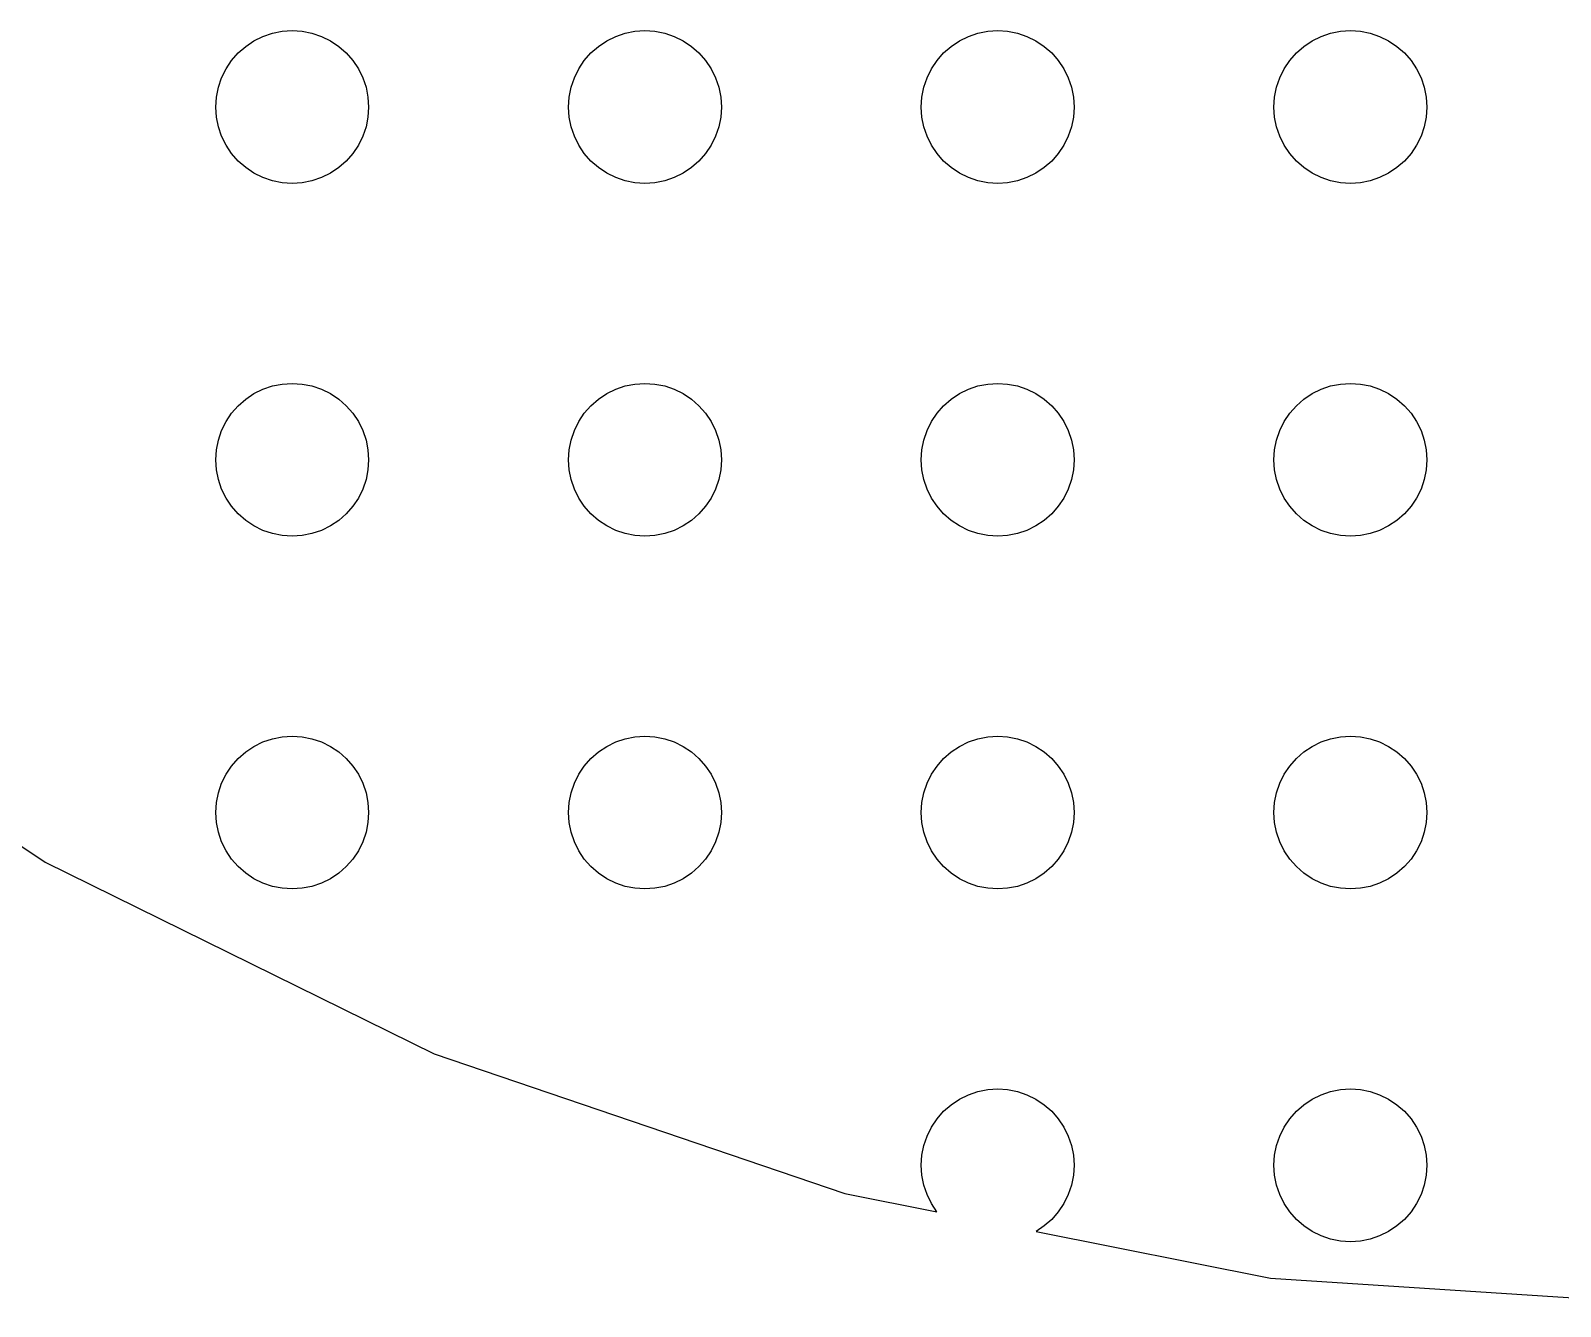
# Model space of a CAD drawing. Header units: metres. Extents: x -141 to 141, y -141 to 141.
# Drawn here: x -71.1 to -6.1, y -141 to -86.8 of the extents above; entities that cross this region are included whole.
import ezdxf

# ---------------------------------------------------------------- set-up
doc = ezdxf.new("R2010")
doc.units = ezdxf.units.M

msp = doc.modelspace()

# ---------------------------------------------------------------- linework, layer by layer
for p, q in [((-61.625, -87.1854), (-61.2437, -86.9974)), ((-61.2437, -86.9974), (-60.8412, -86.8607)), ((-60.8412, -86.8607), (-60.4242, -86.7778)), ((-60.4242, -86.7778), (-60, -86.75)), ((-60, -86.75), (-59.5758, -86.7778)), ((-59.5758, -86.7778), (-59.1588, -86.8607)), ((-59.1588, -86.8607), (-58.7563, -86.9974)), ((-58.7563, -86.9974), (-58.375, -87.1854)), ((-46.625, -87.1854), (-46.2437, -86.9974)), ((-46.2437, -86.9974), (-45.8412, -86.8607)), ((-45.8412, -86.8607), (-45.4242, -86.7778)), ((-45.4242, -86.7778), (-45, -86.75)), ((-45, -86.75), (-44.5758, -86.7778)), ((-44.5758, -86.7778), (-44.1588, -86.8607)), ((-44.1588, -86.8607), (-43.7563, -86.9974)), ((-43.7563, -86.9974), (-43.375, -87.1854)), ((-31.625, -87.1854), (-31.2437, -86.9974)), ((-31.2437, -86.9974), (-30.8412, -86.8607)), ((-30.8412, -86.8607), (-30.4242, -86.7778)), ((-30.4242, -86.7778), (-30, -86.75)), ((-30, -86.75), (-29.5758, -86.7778)), ((-29.5758, -86.7778), (-29.1588, -86.8607)), ((-29.1588, -86.8607), (-28.7563, -86.9974)), ((-28.7563, -86.9974), (-28.375, -87.1854)), ((-16.625, -87.1854), (-16.2437, -86.9974)), ((-16.2437, -86.9974), (-15.8412, -86.8607)), ((-15.8412, -86.8607), (-15.4242, -86.7778)), ((-15.4242, -86.7778), (-15, -86.75)), ((-15, -86.75), (-14.5758, -86.7778)), ((-14.5758, -86.7778), (-14.1588, -86.8607)), ((-14.1588, -86.8607), (-13.7563, -86.9974)), ((-13.7563, -86.9974), (-13.375, -87.1854)), ((-62.5784, -88.0215), (-62.2981, -87.7019)), ((-62.2981, -87.7019), (-61.9785, -87.4216)), ((-61.9785, -87.4216), (-61.625, -87.1854)), ((-58.375, -87.1854), (-58.0215, -87.4216)), ((-58.0215, -87.4216), (-57.7019, -87.7019)), ((-57.7019, -87.7019), (-57.4216, -88.0215)), ((-47.5784, -88.0215), (-47.2981, -87.7019)), ((-47.2981, -87.7019), (-46.9785, -87.4216)), ((-46.9785, -87.4216), (-46.625, -87.1854)), ((-43.375, -87.1854), (-43.0215, -87.4216)), ((-43.0215, -87.4216), (-42.7019, -87.7019)), ((-42.7019, -87.7019), (-42.4216, -88.0215)), ((-32.5784, -88.0215), (-32.2981, -87.7019)), ((-32.2981, -87.7019), (-31.9785, -87.4216)), ((-31.9785, -87.4216), (-31.625, -87.1854)), ((-28.375, -87.1854), (-28.0215, -87.4216)), ((-28.0215, -87.4216), (-27.7019, -87.7019)), ((-27.7019, -87.7019), (-27.4216, -88.0215)), ((-17.5784, -88.0215), (-17.2981, -87.7019)), ((-17.2981, -87.7019), (-16.9785, -87.4216)), ((-16.9785, -87.4216), (-16.625, -87.1854)), ((-13.375, -87.1854), (-13.0215, -87.4216)), ((-13.0215, -87.4216), (-12.7019, -87.7019)), ((-12.7019, -87.7019), (-12.4216, -88.0215)), ((-63.0026, -88.7563), (-62.8146, -88.375)), ((-62.8146, -88.375), (-62.5784, -88.0215)), ((-57.4216, -88.0215), (-57.1854, -88.375)), ((-57.1854, -88.375), (-56.9974, -88.7563)), ((-48.0026, -88.7563), (-47.8146, -88.375)), ((-47.8146, -88.375), (-47.5784, -88.0215)), ((-42.4216, -88.0215), (-42.1854, -88.375)), ((-42.1854, -88.375), (-41.9974, -88.7563)), ((-33.0026, -88.7563), (-32.8146, -88.375)), ((-32.8146, -88.375), (-32.5784, -88.0215)), ((-27.4216, -88.0215), (-27.1854, -88.375)), ((-27.1854, -88.375), (-26.9974, -88.7563)), ((-18.0026, -88.7563), (-17.8146, -88.375)), ((-17.8146, -88.375), (-17.5784, -88.0215)), ((-12.4216, -88.0215), (-12.1854, -88.375)), ((-12.1854, -88.375), (-11.9974, -88.7563)), ((-63.1393, -89.1588), (-63.0026, -88.7563)), ((-56.9974, -88.7563), (-56.8607, -89.1588)), ((-48.1393, -89.1588), (-48.0026, -88.7563)), ((-41.9974, -88.7563), (-41.8607, -89.1588)), ((-33.1393, -89.1588), (-33.0026, -88.7563)), ((-26.9974, -88.7563), (-26.8607, -89.1588)), ((-18.1393, -89.1588), (-18.0026, -88.7563)), ((-11.9974, -88.7563), (-11.8607, -89.1588)), ((-63.25, -90), (-63.2222, -89.5758)), ((-63.2222, -89.5758), (-63.1393, -89.1588)), ((-56.8607, -89.1588), (-56.7778, -89.5758)), ((-56.7778, -89.5758), (-56.75, -90)), ((-48.25, -90), (-48.2222, -89.5758)), ((-48.2222, -89.5758), (-48.1393, -89.1588)), ((-41.8607, -89.1588), (-41.7778, -89.5758)), ((-41.7778, -89.5758), (-41.75, -90)), ((-33.25, -90), (-33.2222, -89.5758)), ((-33.2222, -89.5758), (-33.1393, -89.1588)), ((-26.8607, -89.1588), (-26.7778, -89.5758)), ((-26.7778, -89.5758), (-26.75, -90)), ((-18.25, -90), (-18.2222, -89.5758)), ((-18.2222, -89.5758), (-18.1393, -89.1588)), ((-11.8607, -89.1588), (-11.7778, -89.5758)), ((-11.7778, -89.5758), (-11.75, -90)), ((-63.2222, -90.4242), (-63.25, -90)), ((-63.1393, -90.8412), (-63.2222, -90.4242)), ((-56.7778, -90.4242), (-56.8607, -90.8412)), ((-56.75, -90), (-56.7778, -90.4242)), ((-48.2222, -90.4242), (-48.25, -90)), ((-48.1393, -90.8412), (-48.2222, -90.4242)), ((-41.7778, -90.4242), (-41.8607, -90.8412)), ((-41.75, -90), (-41.7778, -90.4242)), ((-33.2222, -90.4242), (-33.25, -90)), ((-33.1393, -90.8412), (-33.2222, -90.4242)), ((-26.7778, -90.4242), (-26.8607, -90.8412)), ((-26.75, -90), (-26.7778, -90.4242)), ((-18.2222, -90.4242), (-18.25, -90)), ((-18.1393, -90.8412), (-18.2222, -90.4242)), ((-11.7778, -90.4242), (-11.8607, -90.8412)), ((-11.75, -90), (-11.7778, -90.4242)), ((-63.0026, -91.2437), (-63.1393, -90.8412)), ((-56.8607, -90.8412), (-56.9974, -91.2437)), ((-48.0026, -91.2437), (-48.1393, -90.8412)), ((-41.8607, -90.8412), (-41.9974, -91.2437)), ((-33.0026, -91.2437), (-33.1393, -90.8412)), ((-26.8607, -90.8412), (-26.9974, -91.2437)), ((-18.0026, -91.2437), (-18.1393, -90.8412)), ((-11.8607, -90.8412), (-11.9974, -91.2437)), ((-62.8146, -91.625), (-63.0026, -91.2437)), ((-62.5784, -91.9785), (-62.8146, -91.625)), ((-57.1854, -91.625), (-57.4216, -91.9785)), ((-56.9974, -91.2437), (-57.1854, -91.625)), ((-47.8146, -91.625), (-48.0026, -91.2437)), ((-47.5784, -91.9785), (-47.8146, -91.625)), ((-42.1854, -91.625), (-42.4216, -91.9785)), ((-41.9974, -91.2437), (-42.1854, -91.625)), ((-32.8146, -91.625), (-33.0026, -91.2437)), ((-32.5784, -91.9785), (-32.8146, -91.625)), ((-27.1854, -91.625), (-27.4216, -91.9785)), ((-26.9974, -91.2437), (-27.1854, -91.625)), ((-17.8146, -91.625), (-18.0026, -91.2437)), ((-17.5784, -91.9785), (-17.8146, -91.625)), ((-12.1854, -91.625), (-12.4216, -91.9785)), ((-11.9974, -91.2437), (-12.1854, -91.625)), ((-62.2981, -92.2981), (-62.5784, -91.9785)), ((-61.9785, -92.5784), (-62.2981, -92.2981)), ((-57.7019, -92.2981), (-58.0215, -92.5784)), ((-57.4216, -91.9785), (-57.7019, -92.2981)), ((-47.2981, -92.2981), (-47.5784, -91.9785)), ((-46.9785, -92.5784), (-47.2981, -92.2981)), ((-42.7019, -92.2981), (-43.0215, -92.5784)), ((-42.4216, -91.9785), (-42.7019, -92.2981)), ((-32.2981, -92.2981), (-32.5784, -91.9785)), ((-31.9785, -92.5784), (-32.2981, -92.2981)), ((-27.7019, -92.2981), (-28.0215, -92.5784)), ((-27.4216, -91.9785), (-27.7019, -92.2981)), ((-17.2981, -92.2981), (-17.5784, -91.9785)), ((-16.9785, -92.5784), (-17.2981, -92.2981)), ((-12.7019, -92.2981), (-13.0215, -92.5784)), ((-12.4216, -91.9785), (-12.7019, -92.2981)), ((-61.625, -92.8146), (-61.9785, -92.5784)), ((-61.2437, -93.0026), (-61.625, -92.8146)), ((-60.8412, -93.1393), (-61.2437, -93.0026)), ((-58.7563, -93.0026), (-59.1588, -93.1393)), ((-58.375, -92.8146), (-58.7563, -93.0026)), ((-58.0215, -92.5784), (-58.375, -92.8146)), ((-46.625, -92.8146), (-46.9785, -92.5784)), ((-46.2437, -93.0026), (-46.625, -92.8146)), ((-45.8412, -93.1393), (-46.2437, -93.0026)), ((-43.7563, -93.0026), (-44.1588, -93.1393)), ((-43.375, -92.8146), (-43.7563, -93.0026)), ((-43.0215, -92.5784), (-43.375, -92.8146)), ((-31.625, -92.8146), (-31.9785, -92.5784)), ((-31.2437, -93.0026), (-31.625, -92.8146)), ((-30.8412, -93.1393), (-31.2437, -93.0026)), ((-28.7563, -93.0026), (-29.1588, -93.1393)), ((-28.375, -92.8146), (-28.7563, -93.0026)), ((-28.0215, -92.5784), (-28.375, -92.8146)), ((-16.625, -92.8146), (-16.9785, -92.5784)), ((-16.2437, -93.0026), (-16.625, -92.8146)), ((-15.8412, -93.1393), (-16.2437, -93.0026)), ((-13.7563, -93.0026), (-14.1588, -93.1393)), ((-13.375, -92.8146), (-13.7563, -93.0026)), ((-13.0215, -92.5784), (-13.375, -92.8146)), ((-60.4242, -93.2222), (-60.8412, -93.1393)), ((-60, -93.25), (-60.4242, -93.2222)), ((-59.5758, -93.2222), (-60, -93.25)), ((-59.1588, -93.1393), (-59.5758, -93.2222)), ((-45.4242, -93.2222), (-45.8412, -93.1393)), ((-45, -93.25), (-45.4242, -93.2222)), ((-44.5758, -93.2222), (-45, -93.25)), ((-44.1588, -93.1393), (-44.5758, -93.2222)), ((-30.4242, -93.2222), (-30.8412, -93.1393)), ((-30, -93.25), (-30.4242, -93.2222)), ((-29.5758, -93.2222), (-30, -93.25)), ((-29.1588, -93.1393), (-29.5758, -93.2222)), ((-15.4242, -93.2222), (-15.8412, -93.1393)), ((-15, -93.25), (-15.4242, -93.2222)), ((-14.5758, -93.2222), (-15, -93.25)), ((-14.1588, -93.1393), (-14.5758, -93.2222)), ((-61.625, -102.185), (-61.2437, -101.997)), ((-61.2437, -101.997), (-60.8412, -101.861)), ((-60.8412, -101.861), (-60.4242, -101.778)), ((-60.4242, -101.778), (-60, -101.75)), ((-60, -101.75), (-59.5758, -101.778)), ((-59.5758, -101.778), (-59.1588, -101.861)), ((-59.1588, -101.861), (-58.7563, -101.997)), ((-58.7563, -101.997), (-58.375, -102.185)), ((-46.625, -102.185), (-46.2437, -101.997)), ((-46.2437, -101.997), (-45.8412, -101.861)), ((-45.8412, -101.861), (-45.4242, -101.778)), ((-45.4242, -101.778), (-45, -101.75)), ((-45, -101.75), (-44.5758, -101.778)), ((-44.5758, -101.778), (-44.1588, -101.861)), ((-44.1588, -101.861), (-43.7563, -101.997)), ((-43.7563, -101.997), (-43.375, -102.185)), ((-31.625, -102.185), (-31.2437, -101.997)), ((-31.2437, -101.997), (-30.8412, -101.861)), ((-30.8412, -101.861), (-30.4242, -101.778)), ((-30.4242, -101.778), (-30, -101.75)), ((-30, -101.75), (-29.5758, -101.778)), ((-29.5758, -101.778), (-29.1588, -101.861)), ((-29.1588, -101.861), (-28.7563, -101.997)), ((-28.7563, -101.997), (-28.375, -102.185)), ((-16.625, -102.185), (-16.2437, -101.997)), ((-16.2437, -101.997), (-15.8412, -101.861)), ((-15.8412, -101.861), (-15.4242, -101.778)), ((-15.4242, -101.778), (-15, -101.75)), ((-15, -101.75), (-14.5758, -101.778)), ((-14.5758, -101.778), (-14.1588, -101.861)), ((-14.1588, -101.861), (-13.7563, -101.997)), ((-13.7563, -101.997), (-13.375, -102.185)), ((-62.5784, -103.022), (-62.2981, -102.702)), ((-62.2981, -102.702), (-61.9785, -102.422)), ((-61.9785, -102.422), (-61.625, -102.185)), ((-58.375, -102.185), (-58.0215, -102.422)), ((-58.0215, -102.422), (-57.7019, -102.702)), ((-57.7019, -102.702), (-57.4216, -103.022)), ((-47.5784, -103.022), (-47.2981, -102.702)), ((-47.2981, -102.702), (-46.9785, -102.422)), ((-46.9785, -102.422), (-46.625, -102.185)), ((-43.375, -102.185), (-43.0215, -102.422)), ((-43.0215, -102.422), (-42.7019, -102.702)), ((-42.7019, -102.702), (-42.4216, -103.022)), ((-32.5784, -103.022), (-32.2981, -102.702)), ((-32.2981, -102.702), (-31.9785, -102.422)), ((-31.9785, -102.422), (-31.625, -102.185)), ((-28.375, -102.185), (-28.0215, -102.422)), ((-28.0215, -102.422), (-27.7019, -102.702)), ((-27.7019, -102.702), (-27.4216, -103.022)), ((-17.5784, -103.022), (-17.2981, -102.702)), ((-17.2981, -102.702), (-16.9785, -102.422)), ((-16.9785, -102.422), (-16.625, -102.185)), ((-13.375, -102.185), (-13.0215, -102.422)), ((-13.0215, -102.422), (-12.7019, -102.702)), ((-12.7019, -102.702), (-12.4216, -103.022)), ((-63.0026, -103.756), (-62.8146, -103.375)), ((-62.8146, -103.375), (-62.5784, -103.022)), ((-57.4216, -103.022), (-57.1854, -103.375)), ((-57.1854, -103.375), (-56.9974, -103.756)), ((-48.0026, -103.756), (-47.8146, -103.375)), ((-47.8146, -103.375), (-47.5784, -103.022)), ((-42.4216, -103.022), (-42.1854, -103.375)), ((-42.1854, -103.375), (-41.9974, -103.756)), ((-33.0026, -103.756), (-32.8146, -103.375)), ((-32.8146, -103.375), (-32.5784, -103.022)), ((-27.4216, -103.022), (-27.1854, -103.375)), ((-27.1854, -103.375), (-26.9974, -103.756)), ((-18.0026, -103.756), (-17.8146, -103.375)), ((-17.8146, -103.375), (-17.5784, -103.022)), ((-12.4216, -103.022), (-12.1854, -103.375)), ((-12.1854, -103.375), (-11.9974, -103.756)), ((-63.1393, -104.159), (-63.0026, -103.756)), ((-56.9974, -103.756), (-56.8607, -104.159)), ((-48.1393, -104.159), (-48.0026, -103.756)), ((-41.9974, -103.756), (-41.8607, -104.159)), ((-33.1393, -104.159), (-33.0026, -103.756)), ((-26.9974, -103.756), (-26.8607, -104.159)), ((-18.1393, -104.159), (-18.0026, -103.756)), ((-11.9974, -103.756), (-11.8607, -104.159)), ((-63.25, -105), (-63.2222, -104.576)), ((-63.2222, -104.576), (-63.1393, -104.159)), ((-56.8607, -104.159), (-56.7778, -104.576)), ((-56.7778, -104.576), (-56.75, -105)), ((-48.25, -105), (-48.2222, -104.576)), ((-48.2222, -104.576), (-48.1393, -104.159)), ((-41.8607, -104.159), (-41.7778, -104.576)), ((-41.7778, -104.576), (-41.75, -105)), ((-33.25, -105), (-33.2222, -104.576)), ((-33.2222, -104.576), (-33.1393, -104.159)), ((-26.8607, -104.159), (-26.7778, -104.576)), ((-26.7778, -104.576), (-26.75, -105)), ((-18.25, -105), (-18.2222, -104.576)), ((-18.2222, -104.576), (-18.1393, -104.159)), ((-11.8607, -104.159), (-11.7778, -104.576)), ((-11.7778, -104.576), (-11.75, -105)), ((-63.2222, -105.424), (-63.25, -105)), ((-56.75, -105), (-56.7778, -105.424)), ((-48.2222, -105.424), (-48.25, -105)), ((-41.75, -105), (-41.7778, -105.424)), ((-33.2222, -105.424), (-33.25, -105)), ((-26.75, -105), (-26.7778, -105.424)), ((-18.2222, -105.424), (-18.25, -105)), ((-11.75, -105), (-11.7778, -105.424)), ((-63.1393, -105.841), (-63.2222, -105.424)), ((-63.0026, -106.244), (-63.1393, -105.841)), ((-56.8607, -105.841), (-56.9974, -106.244)), ((-56.7778, -105.424), (-56.8607, -105.841)), ((-48.1393, -105.841), (-48.2222, -105.424)), ((-48.0026, -106.244), (-48.1393, -105.841)), ((-41.8607, -105.841), (-41.9974, -106.244)), ((-41.7778, -105.424), (-41.8607, -105.841)), ((-33.1393, -105.841), (-33.2222, -105.424)), ((-33.0026, -106.244), (-33.1393, -105.841)), ((-26.8607, -105.841), (-26.9974, -106.244)), ((-26.7778, -105.424), (-26.8607, -105.841)), ((-18.1393, -105.841), (-18.2222, -105.424)), ((-18.0026, -106.244), (-18.1393, -105.841)), ((-11.8607, -105.841), (-11.9974, -106.244)), ((-11.7778, -105.424), (-11.8607, -105.841)), ((-62.8146, -106.625), (-63.0026, -106.244)), ((-62.5784, -106.978), (-62.8146, -106.625)), ((-57.1854, -106.625), (-57.4216, -106.978)), ((-56.9974, -106.244), (-57.1854, -106.625)), ((-47.8146, -106.625), (-48.0026, -106.244)), ((-47.5784, -106.978), (-47.8146, -106.625)), ((-42.1854, -106.625), (-42.4216, -106.978)), ((-41.9974, -106.244), (-42.1854, -106.625)), ((-32.8146, -106.625), (-33.0026, -106.244)), ((-32.5784, -106.978), (-32.8146, -106.625)), ((-27.1854, -106.625), (-27.4216, -106.978)), ((-26.9974, -106.244), (-27.1854, -106.625)), ((-17.8146, -106.625), (-18.0026, -106.244)), ((-17.5784, -106.978), (-17.8146, -106.625)), ((-12.1854, -106.625), (-12.4216, -106.978)), ((-11.9974, -106.244), (-12.1854, -106.625)), ((-62.2981, -107.298), (-62.5784, -106.978)), ((-61.9785, -107.578), (-62.2981, -107.298)), ((-57.7019, -107.298), (-58.0215, -107.578)), ((-57.4216, -106.978), (-57.7019, -107.298)), ((-47.2981, -107.298), (-47.5784, -106.978)), ((-46.9785, -107.578), (-47.2981, -107.298)), ((-42.7019, -107.298), (-43.0215, -107.578)), ((-42.4216, -106.978), (-42.7019, -107.298)), ((-32.2981, -107.298), (-32.5784, -106.978)), ((-31.9785, -107.578), (-32.2981, -107.298)), ((-27.7019, -107.298), (-28.0215, -107.578)), ((-27.4216, -106.978), (-27.7019, -107.298)), ((-17.2981, -107.298), (-17.5784, -106.978)), ((-16.9785, -107.578), (-17.2981, -107.298)), ((-12.7019, -107.298), (-13.0215, -107.578)), ((-12.4216, -106.978), (-12.7019, -107.298)), ((-61.625, -107.815), (-61.9785, -107.578)), ((-61.2437, -108.003), (-61.625, -107.815)), ((-58.375, -107.815), (-58.7563, -108.003)), ((-58.0215, -107.578), (-58.375, -107.815)), ((-46.625, -107.815), (-46.9785, -107.578)), ((-46.2437, -108.003), (-46.625, -107.815)), ((-43.375, -107.815), (-43.7563, -108.003)), ((-43.0215, -107.578), (-43.375, -107.815)), ((-31.625, -107.815), (-31.9785, -107.578)), ((-31.2437, -108.003), (-31.625, -107.815)), ((-28.375, -107.815), (-28.7563, -108.003)), ((-28.0215, -107.578), (-28.375, -107.815)), ((-16.625, -107.815), (-16.9785, -107.578)), ((-16.2437, -108.003), (-16.625, -107.815)), ((-13.375, -107.815), (-13.7563, -108.003)), ((-13.0215, -107.578), (-13.375, -107.815)), ((-60.8412, -108.139), (-61.2437, -108.003)), ((-60.4242, -108.222), (-60.8412, -108.139)), ((-60, -108.25), (-60.4242, -108.222)), ((-59.5758, -108.222), (-60, -108.25)), ((-59.1588, -108.139), (-59.5758, -108.222)), ((-58.7563, -108.003), (-59.1588, -108.139)), ((-45.8412, -108.139), (-46.2437, -108.003)), ((-45.4242, -108.222), (-45.8412, -108.139)), ((-45, -108.25), (-45.4242, -108.222)), ((-44.5758, -108.222), (-45, -108.25)), ((-44.1588, -108.139), (-44.5758, -108.222)), ((-43.7563, -108.003), (-44.1588, -108.139)), ((-30.8412, -108.139), (-31.2437, -108.003)), ((-30.4242, -108.222), (-30.8412, -108.139)), ((-30, -108.25), (-30.4242, -108.222)), ((-29.5758, -108.222), (-30, -108.25)), ((-29.1588, -108.139), (-29.5758, -108.222)), ((-28.7563, -108.003), (-29.1588, -108.139)), ((-15.8412, -108.139), (-16.2437, -108.003)), ((-15.4242, -108.222), (-15.8412, -108.139)), ((-15, -108.25), (-15.4242, -108.222)), ((-14.5758, -108.222), (-15, -108.25)), ((-14.1588, -108.139), (-14.5758, -108.222)), ((-13.7563, -108.003), (-14.1588, -108.139)), ((-85.8354, -111.863), (-70.5, -122.11)), ((-61.625, -117.185), (-61.2437, -116.997)), ((-61.2437, -116.997), (-60.8412, -116.861)), ((-60.8412, -116.861), (-60.4242, -116.778)), ((-60.4242, -116.778), (-60, -116.75)), ((-60, -116.75), (-59.5758, -116.778)), ((-59.5758, -116.778), (-59.1588, -116.861)), ((-59.1588, -116.861), (-58.7563, -116.997)), ((-58.7563, -116.997), (-58.375, -117.185)), ((-46.625, -117.185), (-46.2437, -116.997)), ((-46.2437, -116.997), (-45.8412, -116.861)), ((-45.8412, -116.861), (-45.4242, -116.778)), ((-45.4242, -116.778), (-45, -116.75)), ((-45, -116.75), (-44.5758, -116.778)), ((-44.5758, -116.778), (-44.1588, -116.861)), ((-44.1588, -116.861), (-43.7563, -116.997)), ((-43.7563, -116.997), (-43.375, -117.185)), ((-31.625, -117.185), (-31.2437, -116.997)), ((-31.2437, -116.997), (-30.8412, -116.861)), ((-30.8412, -116.861), (-30.4242, -116.778)), ((-30.4242, -116.778), (-30, -116.75)), ((-30, -116.75), (-29.5758, -116.778)), ((-29.5758, -116.778), (-29.1588, -116.861)), ((-29.1588, -116.861), (-28.7563, -116.997)), ((-28.7563, -116.997), (-28.375, -117.185)), ((-16.625, -117.185), (-16.2437, -116.997)), ((-16.2437, -116.997), (-15.8412, -116.861)), ((-15.8412, -116.861), (-15.4242, -116.778)), ((-15.4242, -116.778), (-15, -116.75)), ((-15, -116.75), (-14.5758, -116.778)), ((-14.5758, -116.778), (-14.1588, -116.861)), ((-14.1588, -116.861), (-13.7563, -116.997)), ((-13.7563, -116.997), (-13.375, -117.185)), ((-62.5784, -118.022), (-62.2981, -117.702)), ((-62.2981, -117.702), (-61.9785, -117.422)), ((-61.9785, -117.422), (-61.625, -117.185)), ((-58.375, -117.185), (-58.0215, -117.422)), ((-58.0215, -117.422), (-57.7019, -117.702)), ((-57.7019, -117.702), (-57.4216, -118.022)), ((-47.5784, -118.022), (-47.2981, -117.702)), ((-47.2981, -117.702), (-46.9785, -117.422)), ((-46.9785, -117.422), (-46.625, -117.185)), ((-43.375, -117.185), (-43.0215, -117.422)), ((-43.0215, -117.422), (-42.7019, -117.702)), ((-42.7019, -117.702), (-42.4216, -118.022)), ((-32.5784, -118.022), (-32.2981, -117.702)), ((-32.2981, -117.702), (-31.9785, -117.422)), ((-31.9785, -117.422), (-31.625, -117.185)), ((-28.375, -117.185), (-28.0215, -117.422)), ((-28.0215, -117.422), (-27.7019, -117.702)), ((-27.7019, -117.702), (-27.4216, -118.022)), ((-17.5784, -118.022), (-17.2981, -117.702)), ((-17.2981, -117.702), (-16.9785, -117.422)), ((-16.9785, -117.422), (-16.625, -117.185)), ((-13.375, -117.185), (-13.0215, -117.422)), ((-13.0215, -117.422), (-12.7019, -117.702)), ((-12.7019, -117.702), (-12.4216, -118.022)), ((-63.0026, -118.756), (-62.8146, -118.375)), ((-62.8146, -118.375), (-62.5784, -118.022)), ((-57.4216, -118.022), (-57.1854, -118.375)), ((-57.1854, -118.375), (-56.9974, -118.756)), ((-48.0026, -118.756), (-47.8146, -118.375)), ((-47.8146, -118.375), (-47.5784, -118.022)), ((-42.4216, -118.022), (-42.1854, -118.375)), ((-42.1854, -118.375), (-41.9974, -118.756)), ((-33.0026, -118.756), (-32.8146, -118.375)), ((-32.8146, -118.375), (-32.5784, -118.022)), ((-27.4216, -118.022), (-27.1854, -118.375)), ((-27.1854, -118.375), (-26.9974, -118.756)), ((-18.0026, -118.756), (-17.8146, -118.375)), ((-17.8146, -118.375), (-17.5784, -118.022)), ((-12.4216, -118.022), (-12.1854, -118.375)), ((-12.1854, -118.375), (-11.9974, -118.756)), ((-63.1393, -119.159), (-63.0026, -118.756)), ((-56.9974, -118.756), (-56.8607, -119.159)), ((-48.1393, -119.159), (-48.0026, -118.756)), ((-41.9974, -118.756), (-41.8607, -119.159)), ((-33.1393, -119.159), (-33.0026, -118.756)), ((-26.9974, -118.756), (-26.8607, -119.159)), ((-18.1393, -119.159), (-18.0026, -118.756)), ((-11.9974, -118.756), (-11.8607, -119.159)), ((-63.25, -120), (-63.2222, -119.576)), ((-63.2222, -119.576), (-63.1393, -119.159)), ((-56.8607, -119.159), (-56.7778, -119.576)), ((-56.7778, -119.576), (-56.75, -120)), ((-48.25, -120), (-48.2222, -119.576)), ((-48.2222, -119.576), (-48.1393, -119.159)), ((-41.8607, -119.159), (-41.7778, -119.576)), ((-41.7778, -119.576), (-41.75, -120)), ((-33.25, -120), (-33.2222, -119.576)), ((-33.2222, -119.576), (-33.1393, -119.159)), ((-26.8607, -119.159), (-26.7778, -119.576)), ((-26.7778, -119.576), (-26.75, -120)), ((-18.25, -120), (-18.2222, -119.576)), ((-18.2222, -119.576), (-18.1393, -119.159)), ((-11.8607, -119.159), (-11.7778, -119.576)), ((-11.7778, -119.576), (-11.75, -120)), ((-63.2222, -120.424), (-63.25, -120)), ((-56.75, -120), (-56.7778, -120.424)), ((-48.2222, -120.424), (-48.25, -120)), ((-41.75, -120), (-41.7778, -120.424)), ((-33.2222, -120.424), (-33.25, -120)), ((-26.75, -120), (-26.7778, -120.424)), ((-18.2222, -120.424), (-18.25, -120)), ((-11.75, -120), (-11.7778, -120.424)), ((-63.1393, -120.841), (-63.2222, -120.424)), ((-63.0026, -121.244), (-63.1393, -120.841)), ((-56.8607, -120.841), (-56.9974, -121.244)), ((-56.7778, -120.424), (-56.8607, -120.841)), ((-48.1393, -120.841), (-48.2222, -120.424)), ((-48.0026, -121.244), (-48.1393, -120.841)), ((-41.8607, -120.841), (-41.9974, -121.244)), ((-41.7778, -120.424), (-41.8607, -120.841)), ((-33.1393, -120.841), (-33.2222, -120.424)), ((-33.0026, -121.244), (-33.1393, -120.841)), ((-26.8607, -120.841), (-26.9974, -121.244)), ((-26.7778, -120.424), (-26.8607, -120.841)), ((-18.1393, -120.841), (-18.2222, -120.424)), ((-18.0026, -121.244), (-18.1393, -120.841)), ((-11.8607, -120.841), (-11.9974, -121.244)), ((-11.7778, -120.424), (-11.8607, -120.841)), ((-62.8146, -121.625), (-63.0026, -121.244)), ((-62.5784, -121.978), (-62.8146, -121.625)), ((-57.1854, -121.625), (-57.4216, -121.978)), ((-56.9974, -121.244), (-57.1854, -121.625)), ((-47.8146, -121.625), (-48.0026, -121.244)), ((-47.5784, -121.978), (-47.8146, -121.625)), ((-42.1854, -121.625), (-42.4216, -121.978)), ((-41.9974, -121.244), (-42.1854, -121.625)), ((-32.8146, -121.625), (-33.0026, -121.244)), ((-32.5784, -121.978), (-32.8146, -121.625)), ((-27.1854, -121.625), (-27.4216, -121.978)), ((-26.9974, -121.244), (-27.1854, -121.625)), ((-17.8146, -121.625), (-18.0026, -121.244)), ((-17.5784, -121.978), (-17.8146, -121.625)), ((-12.1854, -121.625), (-12.4216, -121.978)), ((-11.9974, -121.244), (-12.1854, -121.625)), ((-70.5, -122.11), (-53.9584, -130.267)), ((-62.2981, -122.298), (-62.5784, -121.978)), ((-61.9785, -122.578), (-62.2981, -122.298)), ((-57.7019, -122.298), (-58.0215, -122.578)), ((-57.4216, -121.978), (-57.7019, -122.298)), ((-47.2981, -122.298), (-47.5784, -121.978)), ((-46.9785, -122.578), (-47.2981, -122.298)), ((-42.7019, -122.298), (-43.0215, -122.578)), ((-42.4216, -121.978), (-42.7019, -122.298)), ((-32.2981, -122.298), (-32.5784, -121.978)), ((-31.9785, -122.578), (-32.2981, -122.298)), ((-27.7019, -122.298), (-28.0215, -122.578)), ((-27.4216, -121.978), (-27.7019, -122.298)), ((-17.2981, -122.298), (-17.5784, -121.978)), ((-16.9785, -122.578), (-17.2981, -122.298)), ((-12.7019, -122.298), (-13.0215, -122.578)), ((-12.4216, -121.978), (-12.7019, -122.298)), ((-61.625, -122.815), (-61.9785, -122.578)), ((-61.2437, -123.003), (-61.625, -122.815)), ((-58.375, -122.815), (-58.7563, -123.003)), ((-58.0215, -122.578), (-58.375, -122.815)), ((-46.625, -122.815), (-46.9785, -122.578)), ((-46.2437, -123.003), (-46.625, -122.815)), ((-43.375, -122.815), (-43.7563, -123.003)), ((-43.0215, -122.578), (-43.375, -122.815)), ((-31.625, -122.815), (-31.9785, -122.578)), ((-31.2437, -123.003), (-31.625, -122.815)), ((-28.375, -122.815), (-28.7563, -123.003)), ((-28.0215, -122.578), (-28.375, -122.815)), ((-16.625, -122.815), (-16.9785, -122.578)), ((-16.2437, -123.003), (-16.625, -122.815)), ((-13.375, -122.815), (-13.7563, -123.003)), ((-13.0215, -122.578), (-13.375, -122.815)), ((-60.8412, -123.139), (-61.2437, -123.003)), ((-60.4242, -123.222), (-60.8412, -123.139)), ((-60, -123.25), (-60.4242, -123.222)), ((-59.5758, -123.222), (-60, -123.25)), ((-59.1588, -123.139), (-59.5758, -123.222)), ((-58.7563, -123.003), (-59.1588, -123.139)), ((-45.8412, -123.139), (-46.2437, -123.003)), ((-45.4242, -123.222), (-45.8412, -123.139)), ((-45, -123.25), (-45.4242, -123.222)), ((-44.5758, -123.222), (-45, -123.25)), ((-44.1588, -123.139), (-44.5758, -123.222)), ((-43.7563, -123.003), (-44.1588, -123.139)), ((-30.8412, -123.139), (-31.2437, -123.003)), ((-30.4242, -123.222), (-30.8412, -123.139)), ((-30, -123.25), (-30.4242, -123.222)), ((-29.5758, -123.222), (-30, -123.25)), ((-29.1588, -123.139), (-29.5758, -123.222)), ((-28.7563, -123.003), (-29.1588, -123.139)), ((-15.8412, -123.139), (-16.2437, -123.003)), ((-15.4242, -123.222), (-15.8412, -123.139)), ((-15, -123.25), (-15.4242, -123.222)), ((-14.5758, -123.222), (-15, -123.25)), ((-14.1588, -123.139), (-14.5758, -123.222)), ((-13.7563, -123.003), (-14.1588, -123.139)), ((-53.9584, -130.267), (-36.4935, -136.196)), ((-31.625, -132.185), (-31.2437, -131.997)), ((-31.2437, -131.997), (-30.8412, -131.861)), ((-30.8412, -131.861), (-30.4242, -131.778)), ((-30.4242, -131.778), (-30, -131.75)), ((-30, -131.75), (-29.5758, -131.778)), ((-29.5758, -131.778), (-29.1588, -131.861)), ((-29.1588, -131.861), (-28.7563, -131.997)), ((-28.7563, -131.997), (-28.375, -132.185)), ((-16.625, -132.185), (-16.2437, -131.997)), ((-16.2437, -131.997), (-15.8412, -131.861)), ((-15.8412, -131.861), (-15.4242, -131.778)), ((-15.4242, -131.778), (-15, -131.75)), ((-15, -131.75), (-14.5758, -131.778)), ((-14.5758, -131.778), (-14.1588, -131.861)), ((-14.1588, -131.861), (-13.7563, -131.997)), ((-13.7563, -131.997), (-13.375, -132.185)), ((-32.5784, -133.022), (-32.2981, -132.702)), ((-32.2981, -132.702), (-31.9785, -132.422)), ((-31.9785, -132.422), (-31.625, -132.185)), ((-28.375, -132.185), (-28.0215, -132.422)), ((-28.0215, -132.422), (-27.7019, -132.702)), ((-27.7019, -132.702), (-27.4216, -133.022)), ((-17.5784, -133.022), (-17.2981, -132.702)), ((-17.2981, -132.702), (-16.9785, -132.422)), ((-16.9785, -132.422), (-16.625, -132.185)), ((-13.375, -132.185), (-13.0215, -132.422)), ((-13.0215, -132.422), (-12.7019, -132.702)), ((-12.7019, -132.702), (-12.4216, -133.022)), ((-32.8146, -133.375), (-32.5784, -133.022)), ((-27.4216, -133.022), (-27.1854, -133.375)), ((-17.8146, -133.375), (-17.5784, -133.022)), ((-12.4216, -133.022), (-12.1854, -133.375)), ((-33.1393, -134.159), (-33.0026, -133.756)), ((-33.0026, -133.756), (-32.8146, -133.375)), ((-27.1854, -133.375), (-26.9974, -133.756)), ((-26.9974, -133.756), (-26.8607, -134.159)), ((-18.1393, -134.159), (-18.0026, -133.756)), ((-18.0026, -133.756), (-17.8146, -133.375)), ((-12.1854, -133.375), (-11.9974, -133.756)), ((-11.9974, -133.756), (-11.8607, -134.159)), ((-33.25, -135), (-33.2222, -134.576)), ((-33.2222, -134.576), (-33.1393, -134.159)), ((-26.8607, -134.159), (-26.7778, -134.576)), ((-26.7778, -134.576), (-26.75, -135)), ((-18.25, -135), (-18.2222, -134.576)), ((-18.2222, -134.576), (-18.1393, -134.159)), ((-11.8607, -134.159), (-11.7778, -134.576)), ((-11.7778, -134.576), (-11.75, -135)), ((-33.2222, -135.424), (-33.25, -135)), ((-26.75, -135), (-26.7778, -135.424)), ((-18.2222, -135.424), (-18.25, -135)), ((-11.75, -135), (-11.7778, -135.424)), ((-33.1393, -135.841), (-33.2222, -135.424)), ((-33.0026, -136.244), (-33.1393, -135.841)), ((-26.8607, -135.841), (-26.9974, -136.244)), ((-26.7778, -135.424), (-26.8607, -135.841)), ((-18.1393, -135.841), (-18.2222, -135.424)), ((-18.0026, -136.244), (-18.1393, -135.841)), ((-11.8607, -135.841), (-11.9974, -136.244)), ((-11.7778, -135.424), (-11.8607, -135.841)), ((-36.4935, -136.196), (-32.5816, -136.974)), ((-32.8146, -136.625), (-33.0026, -136.244)), ((-26.9974, -136.244), (-27.1854, -136.625)), ((-17.8146, -136.625), (-18.0026, -136.244)), ((-11.9974, -136.244), (-12.1854, -136.625)), ((-32.5816, -136.974), (-32.8146, -136.625)), ((-27.4216, -136.978), (-27.7019, -137.298)), ((-27.1854, -136.625), (-27.4216, -136.978)), ((-17.5784, -136.978), (-17.8146, -136.625)), ((-17.2981, -137.298), (-17.5784, -136.978)), ((-12.4216, -136.978), (-12.7019, -137.298)), ((-12.1854, -136.625), (-12.4216, -136.978)), ((-28.0215, -137.578), (-28.3702, -137.811)), ((-28.3702, -137.811), (-18.4042, -139.794)), ((-27.7019, -137.298), (-28.0215, -137.578)), ((-16.9785, -137.578), (-17.2981, -137.298)), ((-16.625, -137.815), (-16.9785, -137.578)), ((-16.2437, -138.003), (-16.625, -137.815)), ((-13.375, -137.815), (-13.7563, -138.003)), ((-13.0215, -137.578), (-13.375, -137.815)), ((-12.7019, -137.298), (-13.0215, -137.578)), ((-15.8412, -138.139), (-16.2437, -138.003)), ((-15.4242, -138.222), (-15.8412, -138.139)), ((-15, -138.25), (-15.4242, -138.222)), ((-14.5758, -138.222), (-15, -138.25)), ((-14.1588, -138.139), (-14.5758, -138.222)), ((-13.7563, -138.003), (-14.1588, -138.139)), ((-18.4042, -139.794), (0, -141))]:
    msp.add_line(p, q)

doc.saveas('drawing.dxf')
